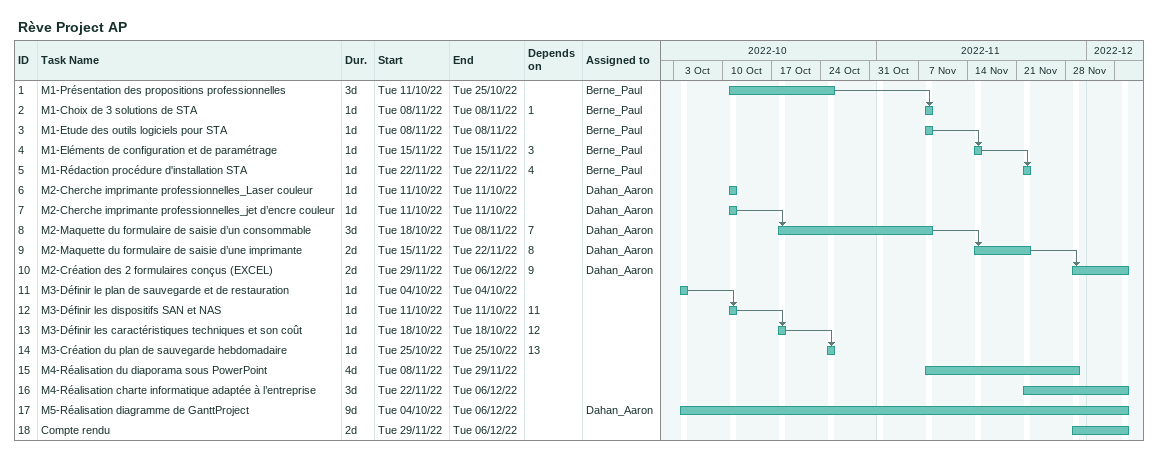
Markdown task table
Rève Project AP

| ID | Task | Duration | Start | Finish | Predecessors | Resources |
|---|---|---|---|---|---|---|
| 1 | M1-Présentation des propositions professionnelles | 3d | 2022-10-11 | 2022-10-25 |  | Berne_Paul |
| 2 | M1-Choix de 3 solutions de STA | 1d | 2022-11-08 | 2022-11-08 | 1 | Berne_Paul |
| 3 | M1-Etude des outils logiciels pour STA | 1d | 2022-11-08 | 2022-11-08 |  | Berne_Paul |
| 4 | M1-Eléments de configuration et de paramétrage | 1d | 2022-11-15 | 2022-11-15 | 3 | Berne_Paul |
| 5 | M1-Rédaction procédure d'installation STA | 1d | 2022-11-22 | 2022-11-22 | 4 | Berne_Paul |
| 6 | M2-Cherche imprimante professionnelles_Laser couleur | 1d | 2022-10-11 | 2022-10-11 |  | Dahan_Aaron |
| 7 | M2-Cherche imprimante professionnelles_jet d’encre couleur | 1d | 2022-10-11 | 2022-10-11 |  | Dahan_Aaron |
| 8 | M2-Maquette du formulaire de saisie d’un consommable | 3d | 2022-10-18 | 2022-11-08 | 7 | Dahan_Aaron |
| 9 | M2-Maquette du formulaire de saisie d’une imprimante | 2d | 2022-11-15 | 2022-11-22 | 8 | Dahan_Aaron |
| 10 | M2-Création des 2 formulaires conçus (EXCEL) | 2d | 2022-11-29 | 2022-12-06 | 9 | Dahan_Aaron |
| 11 | M3-Définir le plan de sauvegarde et de restauration | 1d | 2022-10-04 | 2022-10-04 |  |  |
| 12 | M3-Définir les dispositifs SAN et NAS | 1d | 2022-10-11 | 2022-10-11 | 11 |  |
| 13 | M3-Définir les caractéristiques techniques et son coût | 1d | 2022-10-18 | 2022-10-18 | 12 |  |
| 14 | M3-Création du plan de sauvegarde hebdomadaire | 1d | 2022-10-25 | 2022-10-25 | 13 |  |
| 15 | M4-Réalisation du diaporama sous PowerPoint | 4d | 2022-11-08 | 2022-11-29 |  |  |
| 16 | M4-Réalisation charte informatique adaptée à l’entreprise | 3d | 2022-11-22 | 2022-12-06 |  |  |
| 17 | M5-Réalisation diagramme de GanttProject | 9d | 2022-10-04 | 2022-12-06 |  | Dahan_Aaron |
| 18 | Compte rendu | 2d | 2022-11-29 | 2022-12-06 |  |  |
